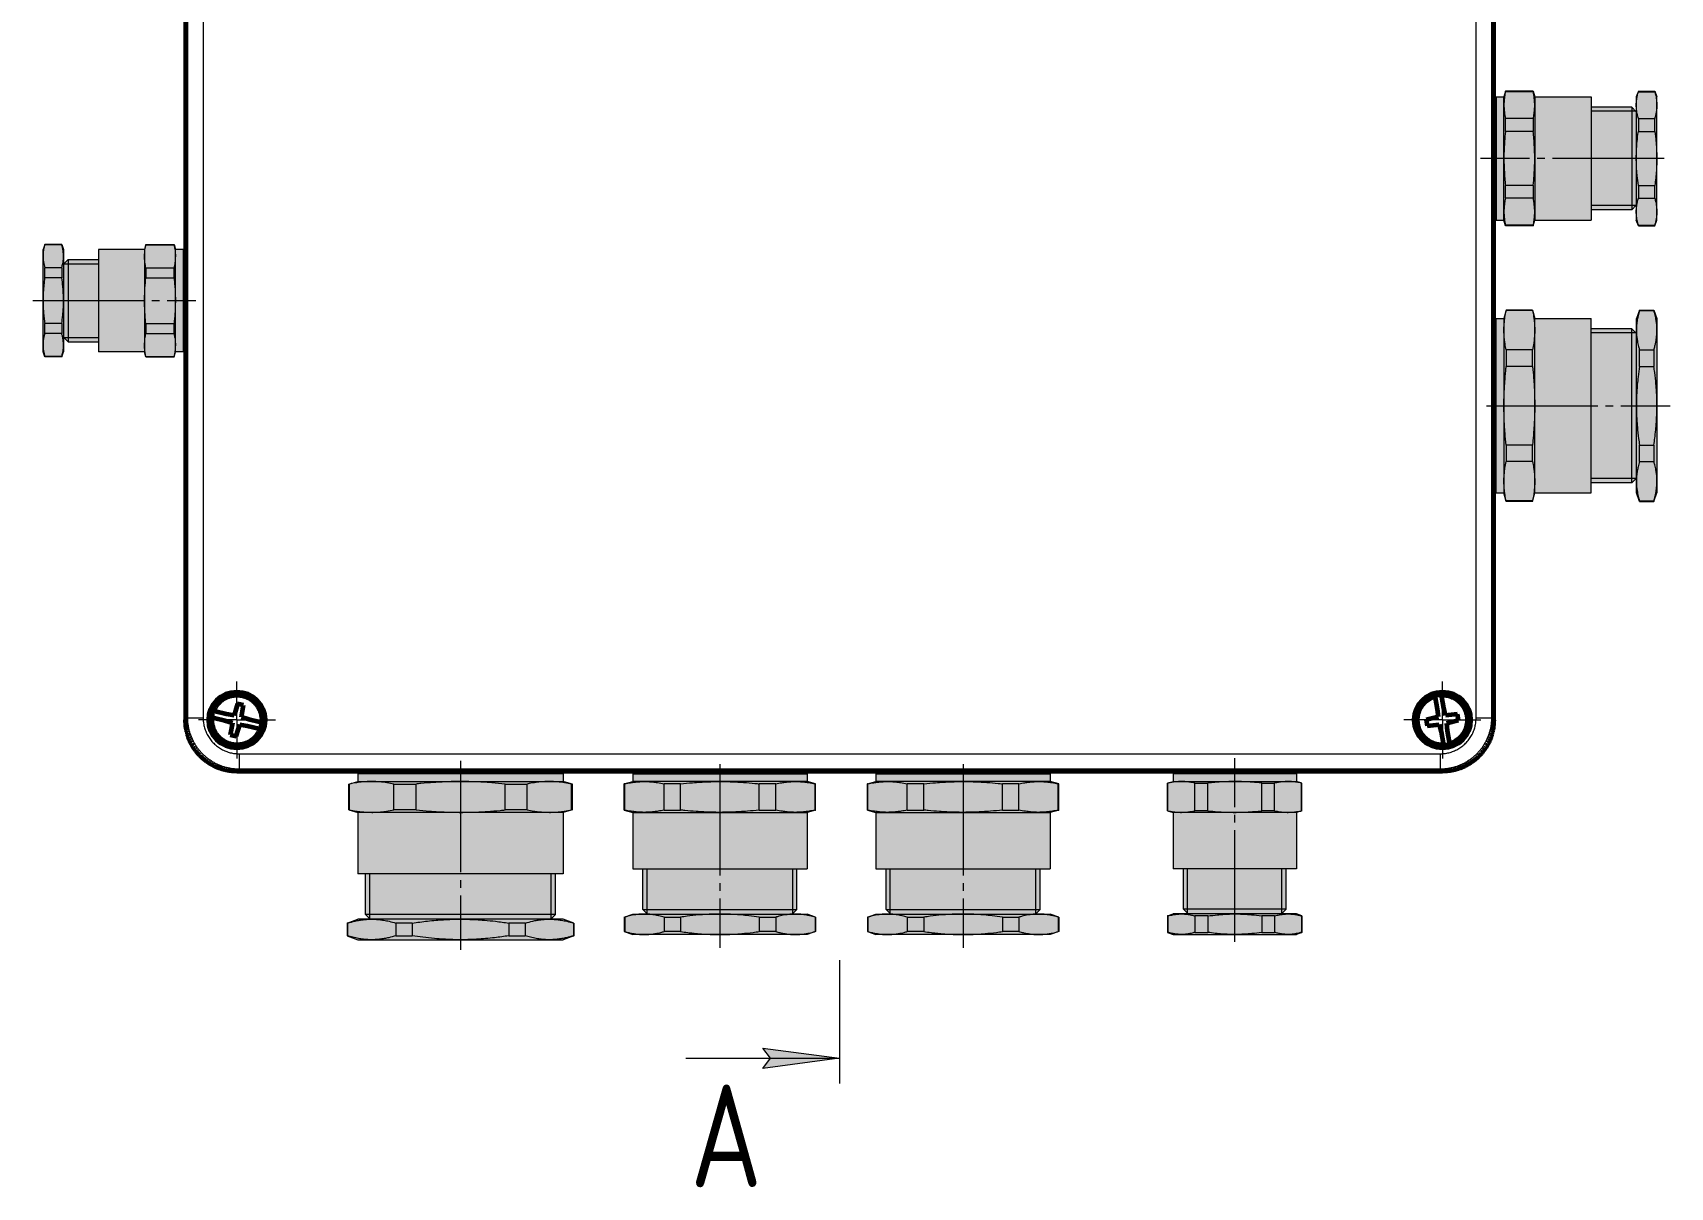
# Model space of a CAD drawing. Header units: millimetres. Extents: x -101 to 319, y -85 to 212.
# Drawn here: x 1.2 to 81, y 9.7 to 65.9 of the extents above; entities that cross this region are included whole.
import ezdxf

# ---------------------------------------------------------------- set-up
doc = ezdxf.new("R2010")
doc.units = ezdxf.units.MM
for name, pattern in [('K5LT_AXLED', [26.227272, 21.727272, -1.5, 1.5, -1.5]), ('K5LT_BASIC', [0]), ('K5LT_THIN', [0])]:
    doc.linetypes.add(name, pattern=pattern)
doc.layers.add('Системный слой', color=7, linetype='Continuous')
doc.styles.get("Standard").update_dxf_attribs({"font": 'GOST_A.TTF'})

# ---------------------------------------------------------------- blocks, each defined once
blk = doc.blocks.new('VP.262512_topside')
at = {"layer": 'Системный слой', "color": 7, "linetype": 'K5LT_THIN', "lineweight": 18}
for p, q in [((-117.5, 125), (-117.08, 124.58)), ((-117.08, 124.58), (-117.08, 121.58)), ((-117.08, 124.58), (117.08, 124.58)), ((117.08, 124.58), (117.5, 125)), ((117.08, 124.58), (117.08, 121.58)), ((117.08, 121.58), (-117.08, 121.58)), ((-127.08, 114.58), (-127.5, 115)), ((127.5, 115), (127.08, 114.58)), ((-127.08, -114.58), (-127.08, 114.58)), ((-127.08, 114.58), (-124.08, 114.58)), ((-124.08, 114.58), (-124.08, -114.58)), ((124.08, 114.58), (127.08, 114.58)), ((124.08, -114.58), (124.08, 114.58)), ((127.08, 114.58), (127.08, -114.58)), ((-127.5, -115), (-127.08, -114.58)), ((-127.08, -114.58), (-124.08, -114.58)), ((124.08, -114.58), (127.08, -114.58)), ((127.08, -114.58), (127.5, -115)), ((-117.08, -121.58), (-117.08, -124.58)), ((-117.08, -121.58), (117.08, -121.58)), ((117.08, -121.58), (117.08, -124.58)), ((-117.08, -124.58), (-117.5, -125)), ((117.08, -124.58), (-117.08, -124.58)), ((117.5, -125), (117.08, -124.58))]:
    blk.add_line(p, q, dxfattribs=at)
at = {"layer": 'Системный слой', "color": 150, "linetype": 'K5LT_BASIC', "lineweight": 60, "true_color": 0x0080ff}
for p, q in [((117.5, 125), (-117.5, 125)), ((117.59, 118.16), (116.41, 117.96)), ((118.11, 115.85), (117.59, 118.16)), ((-127.5, 115), (-127.5, -115)), ((-118.51, 115.26), (-119.76, 114.43)), ((-118.55, 117.98), (-119.58, 117.37)), ((-119.58, 117.37), (-118.51, 115.26)), ((-117.24, 116.01), (-118.55, 117.98)), ((-115.9, 116.69), (-117.24, 116.01)), ((-116.49, 114.74), (-115.24, 115.57)), ((-113.98, 117.82), (-115.9, 116.69)), ((-115.24, 115.57), (-113.32, 116.69)), ((-113.72, 117.97), (-113.98, 117.82)), ((-113.72, 117.97), (-113.65, 118.01)), ((-113.06, 116.85), (-113.32, 116.69)), ((-112.99, 116.89), (-113.06, 116.85)), ((112.69, 114.87), (112.99, 114.92)), ((115.19, 115.28), (112.99, 114.92)), ((116.65, 115.61), (115.19, 115.28)), ((116.41, 117.96), (116.65, 115.61)), ((119.6, 116), (118.11, 115.85)), ((121.8, 116.36), (119.6, 116)), ((119.81, 114.72), (122.01, 115.08)), ((122.1, 116.41), (121.8, 116.36)), ((122.31, 115.13), (122.01, 115.08)), ((122.1, 116.41), (122.18, 116.42)), ((122.39, 115.14), (122.31, 115.13)), ((127.5, -115), (127.5, 115)), ((-122.01, 113.11), (-121.94, 113.15)), ((-121.94, 113.15), (-121.68, 113.31)), ((-119.76, 114.43), (-121.68, 113.31)), ((-121.28, 112.03), (-121.35, 111.99)), ((-121.28, 112.03), (-121.02, 112.18)), ((-121.02, 112.18), (-119.1, 113.31)), ((-119.1, 113.31), (-117.76, 113.99)), ((-117.76, 113.99), (-116.45, 112.02)), ((-115.42, 112.63), (-116.49, 114.74)), ((-116.45, 112.02), (-115.42, 112.63)), ((112.61, 114.86), (112.69, 114.87)), ((112.9, 113.59), (112.82, 113.58)), ((112.9, 113.59), (113.2, 113.64)), ((113.2, 113.64), (115.4, 114)), ((115.4, 114), (116.89, 114.15)), ((116.89, 114.15), (117.41, 111.84)), ((117.41, 111.84), (118.59, 112.04)), ((118.35, 114.39), (119.81, 114.72)), ((118.59, 112.04), (118.35, 114.39)), ((116.05, -110.41), (116.03, -110.34)), ((116.05, -110.41), (116.1, -110.71)), ((116.1, -110.71), (116.48, -112.91)), ((117.31, -110.11), (117.33, -110.19)), ((117.33, -110.19), (117.38, -110.49)), ((117.76, -112.69), (117.38, -110.49)), ((-122.29, -114.53), (-122.37, -114.51)), ((-122.29, -114.53), (-121.99, -114.6)), ((-122.06, -113.24), (-121.99, -113.26)), ((-121.99, -113.26), (-121.69, -113.33)), ((-121.99, -114.6), (-119.83, -115.11)), ((-119.52, -113.85), (-121.69, -113.33)), ((-118.05, -114.11), (-119.52, -113.85)), ((-117.36, -111.85), (-118.05, -114.11)), ((-116.2, -112.12), (-117.36, -111.85)), ((-116.61, -114.45), (-116.2, -112.12)), ((-115.17, -114.89), (-116.61, -114.45)), ((-113.01, -115.4), (-115.17, -114.89)), ((116.65, -114.4), (114.34, -114.94)), ((116.48, -112.91), (116.65, -114.4)), ((118.1, -114.15), (117.76, -112.69)), ((120.45, -113.88), (118.1, -114.15)), ((120.66, -115.06), (120.45, -113.88)), ((-119.83, -115.11), (-118.39, -115.55)), ((-118.39, -115.55), (-118.8, -117.88)), ((-118.8, -117.88), (-117.64, -118.15)), ((-117.64, -118.15), (-116.95, -115.89)), ((-116.95, -115.89), (-115.48, -116.15)), ((-115.48, -116.15), (-113.31, -116.67)), ((-113.01, -116.74), (-113.31, -116.67)), ((-112.71, -115.47), (-113.01, -115.4)), ((-112.94, -116.76), (-113.01, -116.74)), ((-112.71, -115.47), (-112.63, -115.49)), ((114.34, -114.94), (114.55, -116.12)), ((114.55, -116.12), (116.9, -115.85)), ((116.9, -115.85), (117.24, -117.31)), ((117.24, -117.31), (117.62, -119.51)), ((118.35, -115.6), (120.66, -115.06)), ((118.52, -117.09), (118.35, -115.6)), ((118.9, -119.29), (118.52, -117.09)), ((117.67, -119.81), (117.62, -119.51)), ((117.69, -119.89), (117.67, -119.81)), ((118.95, -119.59), (118.9, -119.29)), ((118.95, -119.59), (118.97, -119.66)), ((-117.5, -125), (117.5, -125))]:
    blk.add_line(p, q, dxfattribs=at)
at = {"layer": 'Системный слой', "color": 30, "linetype": 'K5LT_AXLED', "lineweight": 18, "true_color": 0xff8000}
for p, q in [((-117.5, 115), (-117.5, 122.5)), ((117.5, 115), (117.5, 122.5)), ((-117.5, 115), (-125, 115)), ((-117.5, 115), (-110, 115)), ((-117.5, 115), (-117.5, 107.5)), ((117.5, 115), (110, 115)), ((117.5, 115), (125, 115)), ((117.5, 115), (117.5, 107.5)), ((-117.5, -115), (-117.5, -107.5)), ((117.5, -115), (117.5, -107.5)), ((-117.5, -115), (-125, -115)), ((-117.5, -115), (-110, -115)), ((-117.5, -115), (-117.5, -122.5)), ((117.5, -115), (110, -115)), ((117.5, -115), (125, -115)), ((117.5, -115), (117.5, -122.5))]:
    blk.add_line(p, q, dxfattribs=at)
at = {"layer": 'Системный слой', "color": 150, "linetype": 'K5LT_BASIC', "lineweight": 60, "true_color": 0x0080ff}
for centre, radius in [((-117.5, 115), 5), ((117.5, 115), 5), ((-117.5, -115), 5.5), ((-117.5, -115), 5.24), ((-117.5, -115), 5), ((117.5, -115), 5.5), ((117.5, -115), 5.24), ((117.5, -115), 5)]:
    blk.add_circle(centre, radius, dxfattribs=at)
for centre, radius, start, end in [((-117.5, 115), 5.5, 270, 180), ((-117.5, 115), 5.24, 90, 180), ((-117.5, 115), 5.24, 180, 90), ((117.5, 115), 5.5, 270, 180), ((117.5, 115), 5.24, 180, 90), ((117.5, 115), 5.24, 90, 180), ((-117.5, 115), 5.5, 180, 270), ((-117.5, 115), 4.89, 22.7118, 37.9892), ((117.5, 115), 5.5, 180, 270), ((117.5, 115), 4.89, 1.6292, 16.9066), ((-117.5, 115), 4.89, 202.7118, 210.3505), ((-117.5, 115), 4.89, 210.3505, 217.9892), ((117.5, 115), 4.89, 181.6292, 189.2679), ((117.5, 115), 4.89, 189.2679, 196.9066), ((117.5, -115), 4.89, 92.1903, 107.4677), ((-117.5, -115), 4.89, 166.5926, 174.2313), ((-117.5, -115), 4.89, 158.9539, 166.5926), ((-117.5, -115), 4.89, 338.9539, 354.2313), ((117.5, -115), 4.89, 272.1903, 279.829), ((117.5, -115), 4.89, 279.829, 287.4677)]:
    blk.add_arc(centre, radius, start, end, dxfattribs=at)
at = {"layer": 'Системный слой', "color": 7, "linetype": 'K5LT_THIN', "lineweight": 18}
for centre, start, end in [((-117.5, 115), 38.1161, 202.5849), ((117.5, 115), 17.0335, 181.5023), ((-117.5, 115), 218.1161, 22.5849), ((117.5, 115), 197.0335, 1.5023), ((-117.5, -115), 354.3582, 158.827), ((117.5, -115), 107.5946, 272.0634), ((117.5, -115), 287.5946, 92.0634), ((-117.5, -115), 174.3582, 338.827)]:
    blk.add_arc(centre, 4.81, start, end, dxfattribs=at)
at = {"layer": 'Системный слой', "color": 150, "linetype": 'K5LT_BASIC', "lineweight": 60, "true_color": 0x0080ff}
for points in [[(-127.5, 115), (-127.5, 120.86), (-123.36, 125), (-117.5, 125)], [(117.5, 125), (123.36, 125), (127.5, 120.86), (127.5, 115)], [(-117.5, -125), (-123.36, -125), (-127.5, -120.86), (-127.5, -115)], [(127.5, -115), (127.5, -120.86), (123.36, -125), (117.5, -125)]]:
    blk.add_rational_spline(points, [1, 0.804824712256, 0.804824712256, 1], degree=3, dxfattribs=at)
at = {"layer": 'Системный слой', "color": 7, "linetype": 'K5LT_THIN', "lineweight": 18}
for points, weights in [([(-127.08, 114.58), (-127.08, 120.43), (-122.93, 124.58), (-117.08, 124.58)], [1, 0.804824712256, 0.804824712256, 1]), ([(117.08, 124.58), (122.93, 124.58), (127.08, 120.43), (127.08, 114.58)], [1, 0.804824712256, 0.804824712256, 1]), ([(-117.08, 121.58), (-121.18, 121.58), (-124.08, 118.68), (-124.08, 114.58)], [1, 0.804824712256, 0.804824712256, 1]), ([(124.08, 114.58), (124.08, 118.68), (121.18, 121.58), (117.08, 121.58)], [1, 0.804824712256, 0.804824712256, 1]), ([(-121.68, 113.31), (-124.28, 119.73), (-118.3, 123.23), (-113.98, 117.82)], [1, 0.429396510113, 0.429396510113, 1]), ([(112.99, 114.92), (112.87, 121.85), (119.71, 122.97), (121.8, 116.36)], [1, 0.429396510113, 0.429396510113, 1]), ([(-113.32, 116.69), (-110.72, 110.27), (-116.7, 106.77), (-121.02, 112.18)], [1, 0.429396510113, 0.429396510113, 1]), ([(122.01, 115.08), (122.13, 108.15), (115.29, 107.03), (113.2, 113.64)], [1, 0.429396510113, 0.429396510113, 1]), ([(-121.69, -113.33), (-119.13, -106.89), (-112.39, -108.5), (-113.01, -115.4)], [1, 0.429396510113, 0.429396510113, 1]), ([(117.62, -119.51), (110.69, -119.7), (109.51, -112.87), (116.1, -110.71)], [1, 0.429396510113, 0.429396510113, 1]), ([(117.38, -110.49), (124.31, -110.3), (125.49, -117.13), (118.9, -119.29)], [1, 0.429396510113, 0.429396510113, 1]), ([(-117.08, -124.58), (-122.93, -124.58), (-127.08, -120.43), (-127.08, -114.58)], [1, 0.804824712256, 0.804824712256, 1]), ([(-124.08, -114.58), (-124.08, -118.68), (-121.18, -121.58), (-117.08, -121.58)], [1, 0.804824712256, 0.804824712256, 1]), ([(-113.31, -116.67), (-115.87, -123.11), (-122.61, -121.5), (-121.99, -114.6)], [1, 0.429396510113, 0.429396510113, 1]), ([(127.08, -114.58), (127.08, -120.43), (122.93, -124.58), (117.08, -124.58)], [1, 0.804824712256, 0.804824712256, 1]), ([(117.08, -121.58), (121.18, -121.58), (124.08, -118.68), (124.08, -114.58)], [1, 0.804824712256, 0.804824712256, 1])]:
    blk.add_rational_spline(points, weights, degree=3, dxfattribs=at)
blk = doc.blocks.new('VZ-N25_withoutcap')
at = {"true_color": 0xffffff}
blk.add_hatch(color=7, dxfattribs=at).paths.add_polyline_path([(17, -19), (17, -8), (18.65, -7.56), (18.65, -2.44), (17, -2), (17, -0.5), (16.5, 0), (-16.5, 0), (-17, -0.5), (-17, -2), (-18.65, -2.44), (-18.65, -7.56), (-17, -8), (-17, -19), (-15, -19), (-15, -26.93), (-14.1, -27.82), (-17, -27.82), (-18.65, -28.43), (-18.65, -31.22), (-17, -31.83), (17, -31.83), (18.65, -31.22), (18.65, -28.43), (17, -27.82), (14.1, -27.82), (15, -26.93), (15, -19)])
at = {"color": 150, "linetype": 'K5LT_BASIC', "lineweight": 0, "true_color": 0x0080ff}
for p, q in [((-17, -0.5), (-16.5, 0)), ((-16.5, 0), (0, 0)), ((0, 0), (16.5, 0)), ((17, -0.5), (16.5, 0)), ((-18.65, -2.44), (-17, -2)), ((-18.65, -7.56), (-18.65, -2.44)), ((-18.56, -2.44), (-18.65, -2.44)), ((-18.56, -7.56), (-18.56, -2.44)), ((-17, -0.5), (-17, -2)), ((-17, -0.5), (0, -0.5)), ((-14.72, -2), (-17, -2)), ((0, -2), (-14.72, -2)), ((-10.89, -7.56), (-10.89, -2.44)), ((-7.67, -2.44), (-10.89, -2.44)), ((-7.67, -7.56), (-7.67, -2.44)), ((0, -0.5), (17, -0.5)), ((14.72, -2), (0, -2)), ((10.89, -2.44), (7.67, -2.44)), ((7.67, -7.56), (7.67, -2.44)), ((10.89, -7.56), (10.89, -2.44)), ((17, -2), (14.72, -2)), ((17, -0.5), (17, -2)), ((18.65, -2.44), (17, -2)), ((18.65, -2.44), (18.56, -2.44)), ((18.56, -7.56), (18.56, -2.44)), ((18.65, -7.56), (18.65, -2.44)), ((-18.65, -7.56), (-17, -8)), ((-18.65, -7.56), (-18.56, -7.56)), ((-17, -8), (-17, -19)), ((-17, -8), (-14.72, -8)), ((-14.72, -8), (0, -8)), ((-10.89, -7.56), (-7.67, -7.56)), ((0, -8), (14.72, -8)), ((7.67, -7.56), (10.89, -7.56)), ((14.72, -8), (17, -8)), ((18.65, -7.56), (17, -8)), ((17, -8), (17, -19)), ((18.56, -7.56), (18.65, -7.56)), ((-17, -19), (17, -19)), ((-15, -26.93), (-15, -19)), ((15, -26.93), (15, -19)), ((-18.65, -28.43), (-17, -27.82)), ((-18.65, -28.43), (-18.65, -31.22)), ((-18.65, -28.43), (-18.56, -28.43)), ((-18.56, -28.43), (-18.56, -31.22)), ((-17, -27.82), (-14.72, -27.82)), ((-14.1, -27.82), (-15, -26.93)), ((-15, -26.93), (0, -26.93)), ((-14.72, -27.82), (0, -27.82)), ((-10.89, -28.43), (-10.89, -31.22)), ((-10.89, -28.43), (-7.67, -28.43)), ((-7.67, -28.43), (-7.67, -31.22)), ((0, -26.93), (15, -26.93)), ((0, -27.82), (14.72, -27.82)), ((7.67, -28.43), (7.67, -31.22)), ((7.67, -28.43), (10.89, -28.43)), ((10.89, -28.43), (10.89, -31.22)), ((14.1, -27.82), (15, -26.93)), ((14.72, -27.82), (17, -27.82)), ((18.65, -28.43), (17, -27.82)), ((18.56, -28.43), (18.56, -31.22)), ((18.56, -28.43), (18.65, -28.43)), ((18.65, -28.43), (18.65, -31.22)), ((-18.56, -31.22), (-18.65, -31.22)), ((-18.65, -31.22), (-17, -31.83)), ((-14.72, -31.83), (-17, -31.83)), ((0, -31.83), (-14.72, -31.83)), ((-7.67, -31.22), (-10.89, -31.22)), ((14.72, -31.83), (0, -31.83)), ((10.89, -31.22), (7.67, -31.22)), ((17, -31.83), (14.72, -31.83)), ((18.65, -31.22), (17, -31.83)), ((18.65, -31.22), (18.56, -31.22))]:
    blk.add_line(p, q, dxfattribs=at)
at = {"color": 30, "linetype": 'K5LT_AXLED', "lineweight": 0, "true_color": 0xff8000}
blk.add_line((0, 1.41), (0, -34.42), dxfattribs=at)
at = {"color": 7, "linetype": 'K5LT_THIN', "lineweight": 0}
for p, q in [((-14.19, -26.93), (-14.19, -19)), ((14.19, -26.93), (14.19, -19)), ((-14.19, -27.74), (-14.19, -26.93)), ((14.19, -27.74), (14.19, -26.93))]:
    blk.add_line(p, q, dxfattribs=at)
at = {"color": 150, "linetype": 'K5LT_BASIC', "lineweight": 0, "true_color": 0x0080ff}
for points, knots in [([(-18.56, -2.44), (-18.17, -2.36), (-17.53, -2.23), (-16.66, -2.11), (-15.94, -2.04), (-15.3, -2.01), (-14.9, -2), (-14.72, -2)], [0, 0, 0, 0, 2.419879, 4.039963, 5.44907, 6.903989, 8, 8, 8, 8]), ([(-14.72, -2), (-14.46, -2), (-13.93, -2.01), (-13.08, -2.08), (-12.07, -2.21), (-11.32, -2.35), (-10.89, -2.44)], [0, 0, 0, 0, 1.44825, 2.877362, 4.644411, 7, 7, 7, 7]), ([(-7.67, -2.44), (-6.9, -2.36), (-5.61, -2.23), (-3.87, -2.11), (-2.43, -2.04), (-1.16, -2.01), (-0.35, -2), (0, -2)], [0, 0, 0, 0, 2.419879, 4.039963, 5.44907, 6.903989, 8, 8, 8, 8]), ([(0, -2), (0.53, -2), (1.58, -2.01), (3.13, -2.07), (4.87, -2.18), (6.38, -2.3), (7.39, -2.41), (7.67, -2.44)], [0, 0, 0, 0, 1.655143, 3.288413, 4.825597, 7.115345, 8, 8, 8, 8]), ([(10.89, -2.44), (11.27, -2.36), (11.92, -2.23), (12.79, -2.11), (13.51, -2.04), (14.14, -2.01), (14.55, -2), (14.72, -2)], [0, 0, 0, 0, 2.41988, 4.039965, 5.449071, 6.903989, 8, 8, 8, 8]), ([(14.72, -2), (14.99, -2), (15.51, -2.01), (16.36, -2.08), (17.38, -2.21), (18.13, -2.35), (18.56, -2.44)], [0, 0, 0, 0, 1.448248, 2.877358, 4.644409, 7, 7, 7, 7]), ([(-14.72, -8), (-14.99, -8), (-15.51, -7.99), (-16.36, -7.92), (-17.38, -7.79), (-18.13, -7.65), (-18.56, -7.56)], [0, 0, 0, 0, 1.44825, 2.877362, 4.644411, 7, 7, 7, 7]), ([(-10.89, -7.56), (-11.27, -7.64), (-11.92, -7.77), (-12.79, -7.89), (-13.51, -7.96), (-14.14, -7.99), (-14.55, -8), (-14.72, -8)], [0, 0, 0, 0, 2.419879, 4.039963, 5.44907, 6.903989, 8, 8, 8, 8]), ([(0, -8), (-0.53, -8), (-1.58, -7.99), (-3.13, -7.93), (-4.87, -7.82), (-6.38, -7.7), (-7.39, -7.59), (-7.67, -7.56)], [0, 0, 0, 0, 1.655143, 3.288413, 4.825597, 7.115345, 8, 8, 8, 8]), ([(7.67, -7.56), (6.9, -7.64), (5.61, -7.77), (3.87, -7.89), (2.43, -7.96), (1.16, -7.99), (0.35, -8), (0, -8)], [0, 0, 0, 0, 2.419879, 4.039963, 5.44907, 6.903989, 8, 8, 8, 8]), ([(14.72, -8), (14.46, -8), (13.93, -7.99), (13.08, -7.92), (12.07, -7.79), (11.32, -7.65), (10.89, -7.56)], [0, 0, 0, 0, 1.448248, 2.877358, 4.644409, 7, 7, 7, 7]), ([(18.56, -7.56), (18.17, -7.64), (17.53, -7.77), (16.66, -7.89), (15.94, -7.96), (15.3, -7.99), (14.9, -8), (14.72, -8)], [0, 0, 0, 0, 2.41988, 4.039965, 5.449071, 6.903989, 8, 8, 8, 8]), ([(-14.72, -27.82), (-14.99, -27.82), (-15.43, -27.84), (-16.12, -27.9), (-16.93, -28.02), (-17.76, -28.2), (-18.35, -28.36), (-18.56, -28.43)], [0, 0, 0, 0, 1.64951, 2.746923, 4.320506, 6.673858, 8, 8, 8, 8]), ([(-10.89, -28.43), (-11.22, -28.33), (-11.81, -28.17), (-12.63, -28), (-13.34, -27.9), (-14.03, -27.84), (-14.49, -27.82), (-14.72, -27.82)], [0, 0, 0, 0, 2.117323, 3.707547, 5.095921, 6.54191, 8, 8, 8, 8]), ([(0, -27.82), (-0.53, -27.82), (-1.41, -27.84), (-2.8, -27.9), (-4.41, -28.02), (-6.08, -28.2), (-7.25, -28.36), (-7.67, -28.43)], [0, 0, 0, 0, 1.649514, 2.746927, 4.320509, 6.673859, 8, 8, 8, 8]), ([(7.67, -28.43), (7, -28.33), (5.82, -28.17), (4.19, -28), (2.77, -27.9), (1.39, -27.84), (0.46, -27.82), (0, -27.82)], [0, 0, 0, 0, 2.117321, 3.707544, 5.09592, 6.54191, 8, 8, 8, 8]), ([(14.72, -27.82), (14.46, -27.82), (14.02, -27.84), (13.32, -27.9), (12.52, -28.02), (11.68, -28.2), (11.1, -28.36), (10.89, -28.43)], [0, 0, 0, 0, 1.649514, 2.746927, 4.320509, 6.673859, 8, 8, 8, 8]), ([(18.56, -28.43), (18.22, -28.33), (17.63, -28.17), (16.82, -28), (16.11, -27.9), (15.42, -27.84), (14.95, -27.82), (14.72, -27.82)], [0, 0, 0, 0, 2.117321, 3.707544, 5.09592, 6.54191, 8, 8, 8, 8]), ([(-18.56, -31.22), (-18.29, -31.3), (-17.81, -31.44), (-17.11, -31.59), (-16.41, -31.71), (-15.73, -31.79), (-15.15, -31.82), (-14.83, -31.83), (-14.72, -31.83)], [0, 0, 0, 0, 1.884561, 3.420348, 4.961014, 6.736057, 8.238726, 9, 9, 9, 9]), ([(-14.72, -31.83), (-14.44, -31.83), (-13.98, -31.81), (-13.27, -31.74), (-12.47, -31.62), (-11.65, -31.44), (-11.09, -31.28), (-10.89, -31.22)], [0, 0, 0, 0, 1.734922, 2.863683, 4.439349, 6.756734, 8, 8, 8, 8]), ([(-7.67, -31.22), (-7.2, -31.29), (-6.39, -31.41), (-5.42, -31.52), (-4.39, -31.63), (-3.39, -31.71), (-2.13, -31.78), (-1.07, -31.82), (-0.32, -31.83), (0, -31.83)], [0, 0, 0, 0, 1.85142, 3.182291, 3.800386, 5.890689, 7.077018, 8.732476, 10, 10, 10, 10]), ([(0, -31.83), (0.56, -31.83), (1.48, -31.81), (2.9, -31.74), (4.51, -31.62), (6.14, -31.44), (7.27, -31.28), (7.67, -31.22)], [0, 0, 0, 0, 1.734922, 2.863683, 4.439349, 6.756734, 8, 8, 8, 8]), ([(10.89, -31.22), (11.15, -31.3), (11.64, -31.44), (12.34, -31.59), (13.03, -31.71), (13.72, -31.79), (14.29, -31.82), (14.61, -31.83), (14.72, -31.83)], [0, 0, 0, 0, 1.884561, 3.420348, 4.961014, 6.736057, 8.238726, 9, 9, 9, 9]), ([(14.72, -31.83), (15, -31.83), (15.46, -31.81), (16.17, -31.74), (16.98, -31.62), (17.79, -31.44), (18.36, -31.28), (18.56, -31.22)], [0, 0, 0, 0, 1.734922, 2.863683, 4.439349, 6.756734, 8, 8, 8, 8])]:
    blk.add_open_spline(points, degree=3, knots=knots, dxfattribs=at)
blk = doc.blocks.new('VZ-N16_withoutcap')
at = {"true_color": 0xffffff}
blk.add_hatch(color=7, dxfattribs=at).paths.add_polyline_path([(12, -19), (12, -8), (13.1, -7.71), (13.1, -2.29), (12, -2), (12, -0.5), (11.5, 0), (-11.5, 0), (-12, -0.5), (-12, -2), (-13.1, -2.29), (-13.1, -7.71), (-12, -8), (-12, -19), (-10, -19), (-10, -26.9), (-9.1, -27.8), (-12, -27.8), (-13.1, -28.2), (-13.1, -31.4), (-12, -31.8), (12, -31.8), (13.1, -31.4), (13.1, -28.2), (12, -27.8), (9.1, -27.8), (10, -26.9), (10, -19)])
at = {"color": 150, "linetype": 'K5LT_BASIC', "lineweight": 0, "true_color": 0x0080ff}
for p, q in [((-12, -0.5), (-11.5, 0)), ((11.5, 0), (-11.5, 0)), ((12, -0.5), (11.5, 0)), ((-13.1, -2.29), (-12, -2)), ((-13.1, -7.71), (-13.1, -2.29)), ((-13.1, -2.29), (-13.02, -2.29)), ((-13.02, -7.71), (-13.02, -2.29)), ((-12, -0.5), (-12, -2)), ((12, -0.5), (-12, -0.5)), ((-12, -2), (-10.39, -2)), ((-10.39, -2), (0, -2)), ((-7.77, -7.71), (-7.77, -2.29)), ((-7.77, -2.29), (-5.25, -2.29)), ((-5.25, -7.71), (-5.25, -2.29)), ((0, -2), (10.39, -2)), ((5.25, -2.29), (7.77, -2.29)), ((5.25, -7.71), (5.25, -2.29)), ((7.77, -7.71), (7.77, -2.29)), ((10.39, -2), (12, -2)), ((12, -0.5), (12, -2)), ((13.1, -2.29), (12, -2)), ((13.02, -2.29), (13.1, -2.29)), ((13.02, -7.71), (13.02, -2.29)), ((13.1, -7.71), (13.1, -2.29)), ((-13.1, -7.71), (-12, -8)), ((-13.02, -7.71), (-13.1, -7.71)), ((-12, -8), (-12, -19)), ((-10.39, -8), (-12, -8)), ((0, -8), (-10.39, -8)), ((-5.25, -7.71), (-7.77, -7.71)), ((10.39, -8), (0, -8)), ((7.77, -7.71), (5.25, -7.71)), ((12, -8), (10.39, -8)), ((13.1, -7.71), (12, -8)), ((12, -8), (12, -19)), ((13.1, -7.71), (13.02, -7.71)), ((12, -19), (-12, -19)), ((-10, -26.9), (-10, -19)), ((10, -26.9), (10, -19)), ((-13.1, -28.2), (-12, -27.8)), ((-13.1, -28.2), (-13.1, -31.4)), ((-13.02, -28.2), (-13.1, -28.2)), ((-13.02, -28.2), (-13.02, -31.4)), ((-10.39, -27.8), (-12, -27.8)), ((0, -27.8), (-10.39, -27.8)), ((-9.1, -27.8), (-10, -26.9)), ((10, -26.9), (-10, -26.9)), ((-7.77, -28.2), (-7.77, -31.4)), ((-5.25, -28.2), (-7.77, -28.2)), ((-5.25, -28.2), (-5.25, -31.4)), ((10.39, -27.8), (0, -27.8)), ((5.25, -28.2), (5.25, -31.4)), ((7.77, -28.2), (5.25, -28.2)), ((7.77, -28.2), (7.77, -31.4)), ((9.1, -27.8), (10, -26.9)), ((12, -27.8), (10.39, -27.8)), ((13.1, -28.2), (12, -27.8)), ((13.02, -28.2), (13.02, -31.4)), ((13.1, -28.2), (13.02, -28.2)), ((13.1, -28.2), (13.1, -31.4)), ((-13.1, -31.4), (-13.02, -31.4)), ((-13.1, -31.4), (-12, -31.8)), ((-12, -31.8), (-10.39, -31.8)), ((-10.39, -31.8), (0, -31.8)), ((-7.77, -31.4), (-5.25, -31.4)), ((0, -31.8), (10.39, -31.8)), ((5.25, -31.4), (7.77, -31.4)), ((10.39, -31.8), (12, -31.8)), ((13.1, -31.4), (12, -31.8)), ((13.02, -31.4), (13.1, -31.4))]:
    blk.add_line(p, q, dxfattribs=at)
at = {"color": 30, "linetype": 'K5LT_AXLED', "lineweight": 0, "true_color": 0xff8000}
blk.add_line((0, -33.22), (0, 2.58), dxfattribs=at)
at = {"color": 7, "linetype": 'K5LT_THIN', "lineweight": 0}
for p, q in [((-9.19, -26.9), (-9.19, -19)), ((9.19, -26.9), (9.19, -19)), ((-9.19, -27.71), (-9.19, -26.9)), ((9.19, -27.71), (9.19, -26.9))]:
    blk.add_line(p, q, dxfattribs=at)
at = {"color": 150, "linetype": 'K5LT_BASIC', "lineweight": 0, "true_color": 0x0080ff}
for points, knots in [([(-10.39, -2), (-10.58, -2), (-10.95, -2.01), (-11.6, -2.06), (-12.28, -2.15), (-12.79, -2.25), (-13.02, -2.29)], [0, 0, 0, 0, 1.495409, 2.959111, 5.143005, 7, 7, 7, 7]), ([(-7.77, -2.29), (-8.08, -2.23), (-8.62, -2.13), (-9.39, -2.04), (-9.95, -2), (-10.28, -2), (-10.39, -2)], [0, 0, 0, 0, 2.546548, 4.327406, 6.121612, 7, 7, 7, 7]), ([(0, -2), (-0.38, -2), (-1.12, -2.01), (-2.41, -2.06), (-3.78, -2.15), (-4.79, -2.25), (-5.25, -2.29)], [0, 0, 0, 0, 1.495409, 2.959111, 5.143005, 7, 7, 7, 7]), ([(5.25, -2.29), (4.62, -2.23), (3.54, -2.13), (2.01, -2.04), (0.89, -2), (0.22, -2), (0, -2)], [0, 0, 0, 0, 2.546548, 4.327406, 6.121612, 7, 7, 7, 7]), ([(10.39, -2), (10.2, -2), (9.83, -2.01), (9.19, -2.06), (8.5, -2.15), (8, -2.25), (7.77, -2.29)], [0, 0, 0, 0, 1.495309, 2.958978, 5.142959, 7, 7, 7, 7]), ([(13.02, -2.29), (12.7, -2.23), (12.16, -2.13), (11.39, -2.04), (10.84, -2), (10.5, -2), (10.39, -2)], [0, 0, 0, 0, 2.546533, 4.327435, 6.121632, 7, 7, 7, 7]), ([(-13.02, -7.71), (-12.7, -7.77), (-12.16, -7.87), (-11.39, -7.96), (-10.84, -8), (-10.5, -8), (-10.39, -8)], [0, 0, 0, 0, 2.546548, 4.327406, 6.121612, 7, 7, 7, 7]), ([(-10.39, -8), (-10.2, -8), (-9.83, -7.99), (-9.19, -7.94), (-8.5, -7.85), (-8, -7.75), (-7.77, -7.71)], [0, 0, 0, 0, 1.495409, 2.959111, 5.143005, 7, 7, 7, 7]), ([(-5.25, -7.71), (-4.62, -7.77), (-3.54, -7.87), (-2.01, -7.96), (-0.89, -8), (-0.22, -8), (0, -8)], [0, 0, 0, 0, 2.546548, 4.327406, 6.121612, 7, 7, 7, 7]), ([(0, -8), (0.38, -8), (1.12, -7.99), (2.41, -7.94), (3.78, -7.85), (4.79, -7.75), (5.25, -7.71)], [0, 0, 0, 0, 1.495409, 2.959111, 5.143005, 7, 7, 7, 7]), ([(7.77, -7.71), (8.08, -7.77), (8.62, -7.87), (9.39, -7.96), (9.95, -8), (10.28, -8), (10.39, -8)], [0, 0, 0, 0, 2.546533, 4.327435, 6.121632, 7, 7, 7, 7]), ([(10.39, -8), (10.58, -8), (10.95, -7.99), (11.6, -7.94), (12.28, -7.85), (12.79, -7.75), (13.02, -7.71)], [0, 0, 0, 0, 1.495309, 2.958978, 5.142959, 7, 7, 7, 7]), ([(-13.02, -28.2), (-12.7, -28.11), (-12.16, -27.97), (-11.45, -27.86), (-10.89, -27.81), (-10.56, -27.8), (-10.39, -27.8)], [0, 0, 0, 0, 2.54652, 4.331104, 5.681143, 7, 7, 7, 7]), ([(-10.39, -27.8), (-10.2, -27.8), (-9.83, -27.81), (-9.19, -27.88), (-8.5, -28), (-8, -28.13), (-7.77, -28.2)], [0, 0, 0, 0, 1.489537, 2.953457, 5.141664, 7, 7, 7, 7]), ([(-5.25, -28.2), (-4.62, -28.11), (-3.65, -27.99), (-2.34, -27.88), (-1.23, -27.82), (-0.44, -27.8), (0, -27.8)], [0, 0, 0, 0, 2.546534, 3.880294, 5.233013, 7, 7, 7, 7]), ([(0, -27.8), (0.38, -27.8), (1.12, -27.81), (2.2, -27.87), (3.58, -27.98), (4.59, -28.1), (5.25, -28.2)], [0, 0, 0, 0, 1.489631, 2.953581, 4.313956, 7, 7, 7, 7]), ([(7.77, -28.2), (8.08, -28.11), (8.62, -27.97), (9.33, -27.86), (9.89, -27.81), (10.23, -27.8), (10.39, -27.8)], [0, 0, 0, 0, 2.546534, 4.331077, 5.681117, 7, 7, 7, 7]), ([(10.39, -27.8), (10.58, -27.8), (10.95, -27.81), (11.6, -27.88), (12.29, -28), (12.79, -28.13), (13.02, -28.2)], [0, 0, 0, 0, 1.489631, 2.953581, 5.141707, 7, 7, 7, 7]), ([(-10.39, -31.8), (-10.61, -31.8), (-10.94, -31.79), (-11.38, -31.74), (-11.82, -31.68), (-12.37, -31.58), (-12.8, -31.46), (-13.02, -31.4)], [0, 0, 0, 0, 1.982217, 2.987477, 3.996278, 6.002624, 8, 8, 8, 8]), ([(-7.77, -31.4), (-8.01, -31.47), (-8.44, -31.58), (-9.06, -31.7), (-9.61, -31.77), (-10.06, -31.8), (-10.32, -31.8), (-10.39, -31.8)], [0, 0, 0, 0, 2.290651, 3.936872, 5.624706, 7.324289, 8, 8, 8, 8]), ([(0, -31.8), (-0.39, -31.8), (-1.2, -31.79), (-2.46, -31.72), (-3.83, -31.59), (-4.77, -31.47), (-5.25, -31.4)], [0, 0, 0, 0, 1.543159, 3.22086, 5.051399, 7, 7, 7, 7]), ([(5.25, -31.4), (4.62, -31.49), (3.65, -31.61), (2.35, -31.72), (1.24, -31.78), (0.45, -31.8), (0, -31.8)], [0, 0, 0, 0, 2.556476, 3.868721, 5.204549, 7, 7, 7, 7]), ([(10.39, -31.8), (10.17, -31.8), (9.85, -31.79), (9.41, -31.74), (8.97, -31.68), (8.42, -31.58), (7.98, -31.46), (7.77, -31.4)], [0, 0, 0, 0, 1.982217, 2.987477, 3.996278, 6.002624, 8, 8, 8, 8]), ([(13.02, -31.4), (12.77, -31.47), (12.34, -31.58), (11.72, -31.7), (11.17, -31.77), (10.73, -31.8), (10.47, -31.8), (10.39, -31.8)], [0, 0, 0, 0, 2.290651, 3.936872, 5.624706, 7.324289, 8, 8, 8, 8])]:
    blk.add_open_spline(points, degree=3, knots=knots, dxfattribs=at)
blk = doc.blocks.new('VZ-N12_withoutcap')
at = {"true_color": 0xffffff}
blk.add_hatch(color=7, dxfattribs=at).paths.add_polyline_path([(10, -17), (10, -8), (10.95, -7.75), (10.95, -2.25), (10, -2), (10, -0.5), (9.5, 0), (-9.5, 0), (-10, -0.5), (-10, -2), (-10.95, -2.25), (-10.95, -7.75), (-10, -8), (-10, -17), (-8, -17), (-8, -22.9), (-7.1, -23.8), (-10, -23.8), (-10.89, -24.15), (-10.95, -27.45), (-10, -27.8), (10, -27.8), (10.95, -27.45), (10.95, -24.15), (10, -23.8), (7.1, -23.8), (8, -22.9), (8, -17)])
at = {"color": 150, "linetype": 'K5LT_BASIC', "lineweight": 0, "true_color": 0x0080ff}
for p, q in [((-10, -0.5), (-9.5, 0)), ((-9.5, 0), (0, 0)), ((0, 0), (9.5, 0)), ((10, -0.5), (9.5, 0)), ((-10.95, -2.25), (-10, -2)), ((-10.95, -7.75), (-10.95, -2.25)), ((-10.89, -2.25), (-10.95, -2.25)), ((-10.89, -7.75), (-10.89, -2.25)), ((-10, -0.5), (-10, -2)), ((-10, -0.5), (0, -0.5)), ((-8.66, -2), (-10, -2)), ((0, -2), (-8.66, -2)), ((-6.43, -7.75), (-6.43, -2.25)), ((-4.46, -2.25), (-6.43, -2.25)), ((-4.46, -7.75), (-4.46, -2.25)), ((0, -0.5), (10, -0.5)), ((8.66, -2), (0, -2)), ((6.43, -2.25), (4.46, -2.25)), ((4.46, -7.75), (4.46, -2.25)), ((6.43, -7.75), (6.43, -2.25)), ((10, -2), (8.66, -2)), ((10, -0.5), (10, -2)), ((10.95, -2.25), (10, -2)), ((10.95, -2.25), (10.89, -2.25)), ((10.89, -7.75), (10.89, -2.25)), ((10.95, -7.75), (10.95, -2.25)), ((-10.95, -7.75), (-10, -8)), ((-10.95, -7.75), (-10.89, -7.75)), ((-10, -8), (-10, -17)), ((-10, -8), (-8.66, -8)), ((-8.66, -8), (0, -8)), ((-6.43, -7.75), (-4.46, -7.75)), ((0, -8), (8.66, -8)), ((4.46, -7.75), (6.43, -7.75)), ((8.66, -8), (10, -8)), ((10.95, -7.75), (10, -8)), ((10, -8), (10, -17)), ((10.89, -7.75), (10.95, -7.75)), ((-10, -17), (10, -17)), ((-8, -22.9), (-8, -17)), ((8, -22.9), (8, -17)), ((-10.95, -24.15), (-10, -23.8)), ((-10.95, -24.15), (-10.95, -27.45)), ((-10.95, -24.15), (-10.89, -24.15)), ((-10.89, -24.15), (-10.89, -27.45)), ((-10, -23.8), (-8.66, -23.8)), ((-8.66, -23.8), (0, -23.8)), ((-7.1, -23.8), (-8, -22.9)), ((-8, -22.9), (0, -22.9)), ((-6.43, -24.15), (-6.43, -27.45)), ((-6.43, -24.15), (-4.46, -24.15)), ((-4.46, -24.15), (-4.46, -27.45)), ((0, -22.9), (8, -22.9)), ((0, -23.8), (8.66, -23.8)), ((4.46, -24.15), (4.46, -27.45)), ((4.46, -24.15), (6.43, -24.15)), ((6.43, -24.15), (6.43, -27.45)), ((7.1, -23.8), (8, -22.9)), ((8.66, -23.8), (10, -23.8)), ((10.95, -24.15), (10, -23.8)), ((10.89, -24.15), (10.89, -27.45)), ((10.89, -24.15), (10.95, -24.15)), ((10.95, -24.15), (10.95, -27.45)), ((-10.89, -27.45), (-10.95, -27.45)), ((-10.95, -27.45), (-10, -27.8)), ((-8.66, -27.8), (-10, -27.8)), ((0, -27.8), (-8.66, -27.8)), ((-4.46, -27.45), (-6.43, -27.45)), ((8.66, -27.8), (0, -27.8)), ((6.43, -27.45), (4.46, -27.45)), ((10, -27.8), (8.66, -27.8)), ((10.95, -27.45), (10, -27.8)), ((10.95, -27.45), (10.89, -27.45))]:
    blk.add_line(p, q, dxfattribs=at)
at = {"color": 30, "linetype": 'K5LT_AXLED', "lineweight": 0, "true_color": 0xff8000}
blk.add_line((0, -29.8), (0, 2), dxfattribs=at)
at = {"color": 7, "linetype": 'K5LT_THIN', "lineweight": 0}
for p, q in [((-7.19, -22.9), (-7.19, -17)), ((7.19, -22.9), (7.19, -17)), ((-7.19, -23.71), (-7.19, -22.9)), ((7.19, -23.71), (7.19, -22.9))]:
    blk.add_line(p, q, dxfattribs=at)
at = {"color": 150, "linetype": 'K5LT_BASIC', "lineweight": 0, "true_color": 0x0080ff}
for points, knots in [([(-10.89, -2.25), (-10.62, -2.2), (-10.17, -2.11), (-9.52, -2.03), (-9.04, -2), (-8.75, -2), (-8.66, -2)], [0, 0, 0, 0, 2.526001, 4.309064, 6.114788, 7, 7, 7, 7]), ([(-8.66, -2), (-8.45, -2), (-8.03, -2.01), (-7.29, -2.09), (-6.76, -2.18), (-6.43, -2.25)], [0, 0, 0, 0, 1.708814, 3.328781, 6, 6, 6, 6]), ([(-4.46, -2.25), (-3.93, -2.2), (-3.01, -2.11), (-1.71, -2.03), (-0.76, -2), (-0.19, -2), (0, -2)], [0, 0, 0, 0, 2.526001, 4.309064, 6.114788, 7, 7, 7, 7]), ([(0, -2), (0.43, -2), (1.25, -2.01), (2.74, -2.09), (3.8, -2.18), (4.46, -2.25)], [0, 0, 0, 0, 1.708814, 3.328781, 6, 6, 6, 6]), ([(6.43, -2.25), (6.7, -2.2), (7.15, -2.11), (7.8, -2.03), (8.28, -2), (8.57, -2), (8.66, -2)], [0, 0, 0, 0, 2.525983, 4.309098, 6.114813, 7, 7, 7, 7]), ([(8.66, -2), (8.87, -2), (9.29, -2.01), (10.03, -2.09), (10.56, -2.18), (10.89, -2.25)], [0, 0, 0, 0, 1.708689, 3.328658, 6, 6, 6, 6]), ([(-8.66, -8), (-8.87, -8), (-9.29, -7.99), (-10.03, -7.91), (-10.56, -7.82), (-10.89, -7.75)], [0, 0, 0, 0, 1.708814, 3.328781, 6, 6, 6, 6]), ([(-6.43, -7.75), (-6.7, -7.8), (-7.15, -7.89), (-7.8, -7.97), (-8.28, -8), (-8.57, -8), (-8.66, -8)], [0, 0, 0, 0, 2.526001, 4.309064, 6.114788, 7, 7, 7, 7]), ([(0, -8), (-0.43, -8), (-1.25, -7.99), (-2.74, -7.91), (-3.8, -7.82), (-4.46, -7.75)], [0, 0, 0, 0, 1.708814, 3.328781, 6, 6, 6, 6]), ([(4.46, -7.75), (3.93, -7.8), (3.01, -7.89), (1.71, -7.97), (0.76, -8), (0.19, -8), (0, -8)], [0, 0, 0, 0, 2.526001, 4.309064, 6.114788, 7, 7, 7, 7]), ([(8.66, -8), (8.45, -8), (8.03, -7.99), (7.29, -7.91), (6.76, -7.82), (6.43, -7.75)], [0, 0, 0, 0, 1.708689, 3.328658, 6, 6, 6, 6]), ([(10.89, -7.75), (10.62, -7.8), (10.17, -7.89), (9.52, -7.97), (9.04, -8), (8.75, -8), (8.66, -8)], [0, 0, 0, 0, 2.525983, 4.309098, 6.114813, 7, 7, 7, 7]), ([(-8.66, -23.8), (-8.82, -23.8), (-9.14, -23.81), (-9.69, -23.87), (-10.27, -23.98), (-10.7, -24.09), (-10.89, -24.15)], [0, 0, 0, 0, 1.49203, 2.959786, 5.150571, 7, 7, 7, 7]), ([(-6.43, -24.15), (-6.7, -24.07), (-7.15, -23.95), (-7.76, -23.85), (-8.23, -23.81), (-8.52, -23.8), (-8.66, -23.8)], [0, 0, 0, 0, 2.525966, 4.312954, 5.671189, 7, 7, 7, 7]), ([(0, -23.8), (-0.32, -23.8), (-0.95, -23.81), (-1.87, -23.86), (-3.04, -23.96), (-3.9, -24.06), (-4.46, -24.15)], [0, 0, 0, 0, 1.492139, 2.959933, 4.322922, 7, 7, 7, 7]), ([(4.46, -24.15), (3.93, -24.07), (3.11, -23.96), (2, -23.87), (1.05, -23.81), (0.38, -23.8), (0, -23.8)], [0, 0, 0, 0, 2.525983, 3.860455, 5.220014, 7, 7, 7, 7]), ([(8.66, -23.8), (8.5, -23.8), (8.18, -23.81), (7.64, -23.87), (7.05, -23.98), (6.62, -24.09), (6.43, -24.15)], [0, 0, 0, 0, 1.492139, 2.959933, 5.150625, 7, 7, 7, 7]), ([(10.89, -24.15), (10.62, -24.07), (10.17, -23.95), (9.56, -23.85), (9.09, -23.81), (8.8, -23.8), (8.66, -23.8)], [0, 0, 0, 0, 2.525983, 4.312924, 5.67116, 7, 7, 7, 7]), ([(-10.89, -27.45), (-10.82, -27.48), (-10.68, -27.52), (-10.36, -27.6), (-10, -27.68), (-9.61, -27.74), (-9.23, -27.78), (-8.92, -27.8), (-8.72, -27.8), (-8.66, -27.8)], [0, 0, 0, 0, 0.958585, 1.952886, 4.210236, 5.823807, 7.280096, 9.210087, 10, 10, 10, 10]), ([(-8.66, -27.8), (-8.48, -27.8), (-8.2, -27.79), (-7.82, -27.75), (-7.45, -27.7), (-6.98, -27.61), (-6.61, -27.51), (-6.43, -27.45)], [0, 0, 0, 0, 1.980366, 2.986157, 3.995845, 6.002249, 8, 8, 8, 8]), ([(-4.46, -27.45), (-4.32, -27.48), (-4.03, -27.52), (-3.45, -27.59), (-2.97, -27.64), (-2.34, -27.7), (-1.84, -27.74), (-1.15, -27.78), (-0.58, -27.8), (-0.17, -27.8), (0, -27.8)], [0, 0, 0, 0, 1.054444, 2.148175, 4.302868, 4.63126, 6.794902, 8.008106, 9.699093, 11, 11, 11, 11]), ([(0, -27.8), (0.37, -27.8), (0.93, -27.79), (1.67, -27.75), (2.42, -27.7), (3.35, -27.61), (4.09, -27.51), (4.46, -27.45)], [0, 0, 0, 0, 1.980366, 2.986157, 3.995845, 6.002249, 8, 8, 8, 8]), ([(6.43, -27.45), (6.5, -27.48), (6.64, -27.52), (6.96, -27.6), (7.32, -27.68), (7.72, -27.74), (8.09, -27.78), (8.4, -27.8), (8.6, -27.8), (8.66, -27.8)], [0, 0, 0, 0, 0.958585, 1.952886, 4.210236, 5.823807, 7.280096, 9.210087, 10, 10, 10, 10]), ([(8.66, -27.8), (8.85, -27.8), (9.12, -27.79), (9.5, -27.75), (9.87, -27.7), (10.34, -27.61), (10.71, -27.51), (10.89, -27.45)], [0, 0, 0, 0, 1.980366, 2.986157, 3.995845, 6.002249, 8, 8, 8, 8])]:
    blk.add_open_spline(points, degree=3, knots=knots, dxfattribs=at)
blk = doc.blocks.new('VZ-N32_withoutcap')
at = {"true_color": 0xffffff}
blk.add_hatch(color=7, dxfattribs=at).paths.add_polyline_path([(20, -20), (20, -8), (21.8, -7.52), (21.8, -2.48), (20, -2), (20, -0.5), (19.5, 0), (-19.5, 0), (-20, -0.5), (-20, -2), (-21.8, -2.48), (-21.8, -7.52), (-20, -8), (-20, -20), (-18.5, -20), (-18.5, -27.93), (-17.6, -28.82), (-20, -28.82), (-22.1, -29.59), (-22.1, -32.06), (-20, -32.83), (20, -32.83), (22.1, -32.06), (22.1, -29.59), (20, -28.82), (17.6, -28.82), (18.5, -27.93), (18.5, -20)])
at = {"color": 150, "linetype": 'K5LT_BASIC', "lineweight": 0, "true_color": 0x0080ff}
for p, q in [((-20, -0.5), (-19.5, 0)), ((0, 0), (-19.5, 0)), ((19.5, 0), (0, 0)), ((20, -0.5), (19.5, 0)), ((-21.8, -2.48), (-20, -2)), ((-21.8, -2.48), (-21.66, -2.48)), ((-21.8, -7.52), (-21.8, -2.48)), ((-21.66, -7.52), (-21.66, -2.48)), ((-20, -0.5), (-20, -2)), ((0, -0.5), (-20, -0.5)), ((-20, -2), (-17.32, -2)), ((-17.32, -2), (0, -2)), ((-12.98, -2.48), (-8.67, -2.48)), ((-12.98, -7.52), (-12.98, -2.48)), ((-8.67, -7.52), (-8.67, -2.48)), ((20, -0.5), (0, -0.5)), ((0, -2), (17.32, -2)), ((8.67, -7.52), (8.67, -2.48)), ((8.67, -2.48), (12.98, -2.48)), ((12.98, -7.52), (12.98, -2.48)), ((17.32, -2), (20, -2)), ((20, -0.5), (20, -2)), ((21.8, -2.48), (20, -2)), ((21.66, -7.52), (21.66, -2.48)), ((21.66, -2.48), (21.8, -2.48)), ((21.8, -7.52), (21.8, -2.48)), ((-21.8, -7.52), (-20, -8)), ((-21.66, -7.52), (-21.8, -7.52)), ((-20, -8), (-20, -20)), ((-17.32, -8), (-20, -8)), ((0, -8), (-17.32, -8)), ((-8.67, -7.52), (-12.98, -7.52)), ((17.32, -8), (0, -8)), ((12.98, -7.52), (8.67, -7.52)), ((20, -8), (17.32, -8)), ((21.8, -7.52), (20, -8)), ((20, -8), (20, -20)), ((21.8, -7.52), (21.66, -7.52)), ((20, -20), (-20, -20)), ((-18.5, -27.93), (-18.5, -20)), ((18.5, -27.93), (18.5, -20)), ((-17.6, -28.82), (-18.5, -27.93)), ((0, -27.93), (-18.5, -27.93)), ((18.5, -27.93), (0, -27.93)), ((17.6, -28.82), (18.5, -27.93)), ((-22.1, -29.59), (-20, -28.82)), ((-22.1, -29.59), (-22.1, -32.06)), ((-22.02, -29.59), (-22.1, -29.59)), ((-22.02, -29.59), (-22.02, -32.06)), ((-17.32, -28.82), (-20, -28.82)), ((0, -28.82), (-17.32, -28.82)), ((-12.62, -29.59), (-12.62, -32.06)), ((-9.4, -29.59), (-12.62, -29.59)), ((-9.4, -29.59), (-9.4, -32.06)), ((17.32, -28.82), (0, -28.82)), ((9.4, -29.59), (9.4, -32.06)), ((12.62, -29.59), (9.4, -29.59)), ((12.62, -29.59), (12.62, -32.06)), ((20, -28.82), (17.32, -28.82)), ((22.1, -29.59), (20, -28.82)), ((22.02, -29.59), (22.02, -32.06)), ((22.1, -29.59), (22.02, -29.59)), ((22.1, -29.59), (22.1, -32.06)), ((-22.1, -32.06), (-20, -32.83)), ((-22.1, -32.06), (-22.02, -32.06)), ((-20, -32.83), (-17.32, -32.83)), ((-17.32, -32.83), (0, -32.83)), ((-12.62, -32.06), (-9.4, -32.06)), ((0, -32.83), (17.32, -32.83)), ((9.4, -32.06), (12.62, -32.06)), ((17.32, -32.83), (20, -32.83)), ((22.1, -32.06), (20, -32.83)), ((22.02, -32.06), (22.1, -32.06))]:
    blk.add_line(p, q, dxfattribs=at)
at = {"color": 30, "linetype": 'K5LT_AXLED', "lineweight": 0, "true_color": 0xff8000}
blk.add_line((0, 2.04), (0, -34.78), dxfattribs=at)
at = {"color": 7, "linetype": 'K5LT_THIN', "lineweight": 0}
for p, q in [((-17.69, -27.93), (-17.69, -20)), ((17.69, -27.93), (17.69, -20)), ((-17.69, -28.74), (-17.69, -27.93)), ((17.69, -28.74), (17.69, -27.93))]:
    blk.add_line(p, q, dxfattribs=at)
at = {"color": 150, "linetype": 'K5LT_BASIC', "lineweight": 0, "true_color": 0x0080ff}
for points, knots in [([(-17.32, -2), (-17.62, -2), (-18.22, -2.01), (-19.18, -2.08), (-20.32, -2.22), (-21.17, -2.38), (-21.66, -2.48)], [0, 0, 0, 0, 1.452167, 2.881664, 4.647628, 7, 7, 7, 7]), ([(-12.98, -2.48), (-13.42, -2.39), (-14.14, -2.25), (-15.13, -2.12), (-15.94, -2.05), (-16.66, -2.01), (-17.12, -2), (-17.32, -2)], [0, 0, 0, 0, 2.40543, 4.023924, 5.43573, 6.897013, 8, 8, 8, 8]), ([(0, -2), (-0.6, -2), (-1.8, -2.01), (-3.54, -2.08), (-5.52, -2.19), (-7.21, -2.33), (-8.36, -2.45), (-8.67, -2.48)], [0, 0, 0, 0, 1.65962, 3.293331, 4.829431, 7.118353, 8, 8, 8, 8]), ([(8.67, -2.48), (7.81, -2.39), (6.36, -2.25), (4.39, -2.12), (2.76, -2.05), (1.32, -2.01), (0.4, -2), (0, -2)], [0, 0, 0, 0, 2.40543, 4.023924, 5.43573, 6.897013, 8, 8, 8, 8]), ([(17.32, -2), (17.02, -2), (16.42, -2.01), (15.46, -2.08), (14.32, -2.22), (13.47, -2.38), (12.98, -2.48)], [0, 0, 0, 0, 1.452167, 2.881664, 4.647628, 7, 7, 7, 7]), ([(21.66, -2.48), (21.23, -2.39), (20.5, -2.25), (19.51, -2.12), (18.7, -2.05), (17.98, -2.01), (17.52, -2), (17.32, -2)], [0, 0, 0, 0, 2.40543, 4.023924, 5.43573, 6.897013, 8, 8, 8, 8]), ([(-21.66, -7.52), (-21.23, -7.61), (-20.5, -7.75), (-19.51, -7.88), (-18.7, -7.95), (-17.98, -7.99), (-17.52, -8), (-17.32, -8)], [0, 0, 0, 0, 2.40543, 4.023924, 5.43573, 6.897013, 8, 8, 8, 8]), ([(-17.32, -8), (-17.02, -8), (-16.42, -7.99), (-15.46, -7.92), (-14.32, -7.78), (-13.47, -7.62), (-12.98, -7.52)], [0, 0, 0, 0, 1.452167, 2.881664, 4.647628, 7, 7, 7, 7]), ([(-8.67, -7.52), (-7.81, -7.61), (-6.36, -7.75), (-4.39, -7.88), (-2.76, -7.95), (-1.32, -7.99), (-0.4, -8), (0, -8)], [0, 0, 0, 0, 2.40543, 4.023924, 5.43573, 6.897013, 8, 8, 8, 8]), ([(0, -8), (0.6, -8), (1.8, -7.99), (3.54, -7.92), (5.52, -7.81), (7.21, -7.67), (8.36, -7.55), (8.67, -7.52)], [0, 0, 0, 0, 1.65962, 3.293331, 4.829431, 7.118353, 8, 8, 8, 8]), ([(12.98, -7.52), (13.42, -7.61), (14.14, -7.75), (15.13, -7.88), (15.94, -7.95), (16.66, -7.99), (17.12, -8), (17.32, -8)], [0, 0, 0, 0, 2.40543, 4.023924, 5.43573, 6.897013, 8, 8, 8, 8]), ([(17.32, -8), (17.62, -8), (18.22, -7.99), (19.18, -7.92), (20.32, -7.78), (21.17, -7.62), (21.66, -7.52)], [0, 0, 0, 0, 1.452167, 2.881664, 4.647628, 7, 7, 7, 7]), ([(-22.02, -29.59), (-21.53, -29.44), (-20.76, -29.23), (-19.74, -29.03), (-18.94, -28.91), (-18.15, -28.84), (-17.6, -28.82), (-17.32, -28.82)], [0, 0, 0, 0, 2.52956, 3.944897, 5.211736, 6.584694, 8, 8, 8, 8]), ([(-17.32, -28.82), (-17.02, -28.82), (-16.51, -28.84), (-15.74, -28.91), (-14.9, -29.02), (-13.84, -29.24), (-13.04, -29.46), (-12.62, -29.59)], [0, 0, 0, 0, 1.547019, 2.551865, 3.939937, 5.810963, 8, 8, 8, 8]), ([(-9.4, -29.59), (-8.42, -29.44), (-6.88, -29.23), (-4.84, -29.03), (-3.25, -28.91), (-1.65, -28.84), (-0.56, -28.82), (0, -28.82)], [0, 0, 0, 0, 2.52956, 3.944897, 5.211736, 6.584694, 8, 8, 8, 8]), ([(0, -28.82), (0.61, -28.82), (1.61, -28.84), (3.16, -28.91), (4.84, -29.02), (6.97, -29.24), (8.55, -29.46), (9.4, -29.59)], [0, 0, 0, 0, 1.547019, 2.551865, 3.939937, 5.810963, 8, 8, 8, 8]), ([(12.62, -29.59), (13.11, -29.44), (13.88, -29.23), (14.9, -29.03), (15.7, -28.91), (16.49, -28.84), (17.04, -28.82), (17.32, -28.82)], [0, 0, 0, 0, 2.529573, 3.944907, 5.211741, 6.584695, 8, 8, 8, 8]), ([(17.32, -28.82), (17.62, -28.82), (18.13, -28.84), (18.9, -28.91), (19.74, -29.02), (20.81, -29.24), (21.6, -29.46), (22.02, -29.59)], [0, 0, 0, 0, 1.547055, 2.551904, 3.939959, 5.810956, 8, 8, 8, 8]), ([(-17.32, -32.83), (-17.65, -32.83), (-18.19, -32.81), (-19.04, -32.72), (-19.94, -32.59), (-20.96, -32.37), (-21.68, -32.17), (-22.02, -32.06)], [0, 0, 0, 0, 1.669309, 2.764381, 4.320014, 6.234949, 8, 8, 8, 8]), ([(-12.62, -32.06), (-13.08, -32.2), (-13.83, -32.41), (-14.88, -32.62), (-15.68, -32.73), (-16.49, -32.81), (-17.01, -32.83), (-17.32, -32.83)], [0, 0, 0, 0, 2.365452, 3.846876, 5.378942, 6.427183, 8, 8, 8, 8]), ([(0, -32.83), (-0.66, -32.83), (-1.75, -32.81), (-3.44, -32.72), (-5.23, -32.59), (-7.28, -32.37), (-8.72, -32.17), (-9.4, -32.06)], [0, 0, 0, 0, 1.669309, 2.764381, 4.320014, 6.234949, 8, 8, 8, 8]), ([(9.4, -32.06), (8.48, -32.2), (6.98, -32.41), (4.88, -32.62), (3.28, -32.73), (1.65, -32.81), (0.62, -32.83), (0, -32.83)], [0, 0, 0, 0, 2.365452, 3.846876, 5.378942, 6.427183, 8, 8, 8, 8]), ([(17.32, -32.83), (16.99, -32.83), (16.45, -32.81), (15.6, -32.72), (14.7, -32.59), (13.68, -32.37), (12.96, -32.17), (12.62, -32.06)], [0, 0, 0, 0, 1.669309, 2.764381, 4.320014, 6.234949, 8, 8, 8, 8]), ([(22.02, -32.06), (21.56, -32.2), (20.81, -32.41), (19.76, -32.62), (18.96, -32.73), (18.15, -32.81), (17.63, -32.83), (17.32, -32.83)], [0, 0, 0, 0, 2.365452, 3.846876, 5.378942, 6.427183, 8, 8, 8, 8])]:
    blk.add_open_spline(points, degree=3, knots=knots, dxfattribs=at)
blk = doc.blocks.new('cut_name_bottom')
at = {"layer": 'Системный слой'}
blk.add_hatch(color=7, dxfattribs=at).paths.add_polyline_path([(-15, -21.08), (0, -19.11), (-15, -17.13), (-13.5, -19.11)])
at = {"layer": 'Системный слой', "color": 7, "linetype": 'K5LT_THIN', "lineweight": 18}
for p, q in [((0, 0), (0, -24)), ((-30, -19.11), (0, -19.11)), ((-13.5, -19.11), (-15, -17.13)), ((-15, -17.13), (0, -19.11)), ((0, -19.11), (-15, -21.08)), ((-15, -21.08), (-13.5, -19.11))]:
    blk.add_line(p, q, dxfattribs=at)
at = {"layer": 'Системный слой', "color": 7, "linetype": 'K5LT_THIN', "lineweight": 18, "insert": (-29.11, -24.21), "char_height": 5, "attachment_point": 1}
blk.add_mtext('{\\H4x;\\W0.965;\\C256;А}', dxfattribs=at)

msp = doc.modelspace()

# ---------------------------------------------------------------- block references
at = {"xscale": 0.25, "yscale": 0.25, "zscale": 0.25}
for name, p in [('VP.262512_topside', (40.506, 61.191)), ('VZ-N32_withoutcap', (22.03, 29.941)), ('VZ-N16_withoutcap', (59.763, 29.941)), ('VZ-N25_withoutcap', (34.67, 29.941)), ('VZ-N25_withoutcap', (46.523, 29.941)), ('cut_name_bottom', (40.506, 20.734))]:
    msp.add_blockref(name, p, dxfattribs=at)
for name, p, rotation in [('VZ-N16_withoutcap', (72.381, 59.803), 90), ('VZ-N12_withoutcap', (8.631, 52.874), -90.00000000000001), ('VZ-N25_withoutcap', (72.381, 47.753), 90)]:
    msp.add_blockref(name, p, dxfattribs=dict(at, rotation=rotation))

doc.saveas('drawing.dxf')
